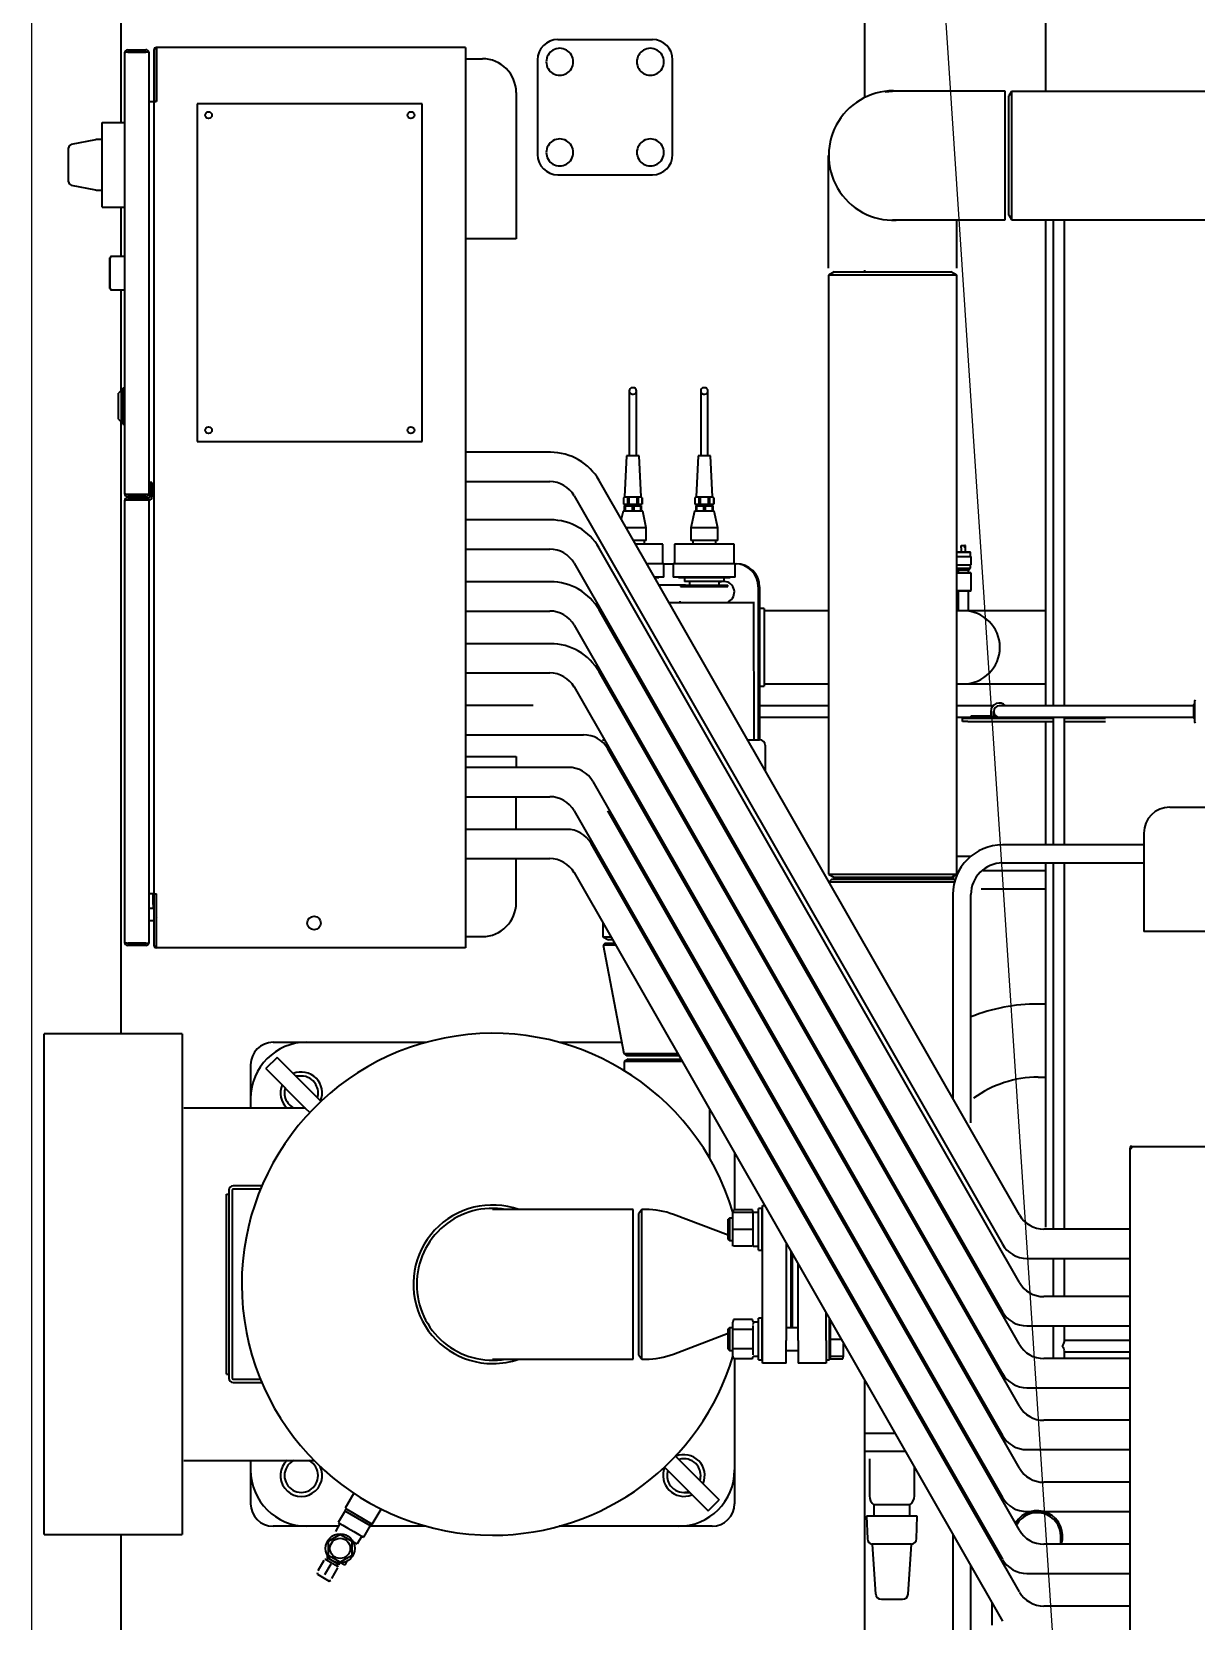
# Model space of a CAD drawing. Header units: millimetres. Extents: x -1040173 to 349982, y -145921 to 298175.
# Drawn here: x -562645.95 to -562610.37, y 250587.28 to 250635.83 of the extents above; entities that cross this region are included whole.
import ezdxf
from ezdxf.enums import TextEntityAlignment as Align

# ---------------------------------------------------------------- set-up
doc = ezdxf.new("R2010")
doc.units = ezdxf.units.MM
doc.header["$LTSCALE"] = 500
doc.header["$MEASUREMENT"] = 0
doc.layers.get('0').update_dxf_attribs({"color": 255, "linetype": 'CONTINUOUS'})
for name, color, linetype in [('H-DIMS-FANS', 7, 'CONTINUOUS'), ('H-EQUP-CHI', 3, 'CONTINUOUS'), ('H-EQUP-DIMS', 7, 'CONTINUOUS')]:
    doc.layers.add(name, color=color, linetype=linetype)
doc.styles.add('TH-STYLE1', font='Stfangso_0.ttf', dxfattribs={"width": 0.7})

# ---------------------------------------------------------------- blocks, each defined once
blk = doc.blocks.new('螺杆式冷水机组')
at = {"layer": 'H-DIMS-FANS'}
blk.add_line((-564.4, 8545.2), (0, 0), dxfattribs=at)
at = {"layer": 'H-EQUP-CHI'}
blk.add_line((-763, -1001.5), (-763, 3486.5), dxfattribs=at)
at = {"layer": 'H-EQUP-CHI', "linetype": 'Continuous', "lineweight": 35}
for p, q in [((-699.5, 3267.6), (-699.5, 1599.7)), ((-168.6, 3267.6), (-168.6, 1617.4)), ((-39.3, 3221), (-39.3, 1622)), ((-320, 1658.9), (-387.5, 1658.9)), ((-696.7, 1649.5), (-696.7, 1335)), ((-694.5, 1651.7), (-681.6, 1651.7)), ((-694.5, 1650.1), (-681.6, 1650.1)), ((-679.4, 1650), (-694.5, 1650)), ((-679.4, 1650), (-679.4, 1334.6)), ((-675.8, 1651.5), (-675.8, 1614.9)), ((-674.2, 1651.5), (-674.2, 1614.9)), ((-455.1, 1653.3), (-674, 1653.3)), ((-674, 1653.3), (-674, 1614.7)), ((-453.3, 1653.3), (-455.1, 1653.3)), ((-453.3, 1653.3), (-453.3, 1010.8)), ((-453.3, 1645.3), (-441.3, 1645.3)), ((-401.9, 1644.5), (-401.9, 1577)), ((-305.5, 1577), (-305.5, 1644.5)), ((-674, 1632.1), (-674.2, 1631.7)), ((-679.4, 1614.7), (-676, 1614.7)), ((-675.8, 1614.7), (-676, 1614.7)), ((-675.8, 1614.9), (-674.2, 1614.9)), ((-675.8, 1614.7), (-675.8, 1049.3)), ((-674, 1614.7), (-675.8, 1614.7)), ((-674.2, 1614.9), (-674.2, 1614.7)), ((-644.9, 1613.1), (-644.9, 1372.2)), ((-484.2, 1613.1), (-644.9, 1613.1)), ((-484.2, 1372.2), (-484.2, 1613.1)), ((-417.2, 1621.2), (-417.2, 1516.8)), ((-417.2, 1621.2), (-417.2, 1528)), ((-153.7, 1621.8), (-148.5, 1622.1)), ((-68.2, 1622.1), (-148.5, 1622.1)), ((-68.2, 1622.1), (-68.2, 1622.1)), ((-63.5, 1622), (-65.4, 1618.8)), ((-65.4, 1567.8), (-65.4, 1618.8)), ((197.8, 1622), (-63.5, 1622)), ((-63.5, 1622), (-63.5, 1567.2)), ((-712.7, 1539.4), (-712.7, 1599.7)), ((-712.7, 1599.7), (-696.7, 1599.7)), ((-736.8, 1557.5), (-736.8, 1581.6)), ((-717.5, 1587.5), (-734.9, 1584)), ((-712.7, 1587.6), (-715.9, 1587.6)), ((-194.4, 1576.2), (-194.4, 1495.9)), ((-65.4, 1533.6), (-65.4, 1567.8)), ((-63.5, 1567.2), (-63.5, 1530.4)), ((-734.9, 1555.1), (-717.5, 1551.7)), ((-387.5, 1562.5), (-320, 1562.5)), ((-715.9, 1551.5), (-712.7, 1551.5)), ((-712.7, 1539.4), (-696.7, 1539.4)), ((-699.5, 1539.4), (-699.5, 1504.1)), ((-65.4, 1533.6), (-63.5, 1530.4)), ((-148.5, 1530.3), (-68.2, 1530.3)), ((-102.6, 1495.9), (-102.6, 1530.3)), ((-63.5, 1530.4), (197.8, 1530.4)), ((-39.3, 1530.4), (-39.3, 1183.5)), ((-33.8, 1530.4), (-33.8, 1183.5)), ((-25.7, 1183.5), (-25.7, 1530.4)), ((-417.2, 1516.8), (-453.3, 1516.8)), ((-707.1, 1503.1), (-707.3, 1503.1)), ((-707.3, 1481.4), (-707.3, 1503.1)), ((-707.1, 1481.2), (-707.1, 1503.3)), ((-696.7, 1504.1), (-706.3, 1504.1)), ((-190.3, 1493.1), (-194.3, 1490.8)), ((-194.3, 1490.8), (-194.3, 1063.3)), ((-179.3, 1490.8), (-194.3, 1490.8)), ((-190.3, 1493.1), (-176.6, 1493.1)), ((-102.7, 1490.8), (-179.3, 1490.8)), ((-176.6, 1493.1), (-106.8, 1493.1)), ((-168.6, 1494.3), (-168.6, 1493.1)), ((-102.7, 1490.8), (-106.8, 1493.1)), ((-102.7, 1063.3), (-102.7, 1490.8)), ((-707.3, 1481.4), (-707.1, 1481.4)), ((-706.3, 1480.4), (-696.7, 1480.4)), ((-699.5, 1480.4), (-699.5, 1408.1)), ((-699.1, 1408.5), (-701.1, 1406.5)), ((-697.9, 1408.5), (-699.1, 1408.5)), ((-699.1, 1408.5), (-699.1, 1386.1)), ((-696.7, 1410.2), (-697.9, 1410.2)), ((-697.9, 1410.2), (-697.9, 1384.4)), ((-336.5, 1408.2), (-336.5, 1396)), ((-331.4, 1396), (-331.4, 1408.2)), ((-285.5, 1408.2), (-285.5, 1396)), ((-280.4, 1396), (-280.4, 1408.2)), ((-701.1, 1388.1), (-701.1, 1406.5)), ((-336.5, 1396), (-336.5, 1377.3)), ((-331.4, 1377.3), (-331.4, 1396)), ((-285.5, 1396), (-285.5, 1377.3)), ((-280.4, 1377.3), (-280.4, 1396)), ((-701.1, 1388.1), (-699.1, 1386.1)), ((-699.5, 1386.5), (-699.5, 949.3)), ((-699.1, 1386.1), (-697.9, 1386.1)), ((-697.9, 1384.4), (-696.7, 1384.4)), ((-336.5, 1377.3), (-336.5, 1362)), ((-331.4, 1362), (-331.4, 1377.3)), ((-285.5, 1377.3), (-285.5, 1362)), ((-280.4, 1362), (-280.4, 1377.3)), ((-644.9, 1372.2), (-484.2, 1372.2)), ((-392.7, 1364.4), (-453.3, 1364.4)), ((-338.4, 1362), (-339.8, 1332.6)), ((-329.4, 1362), (-338.4, 1362)), ((-328, 1332.6), (-329.4, 1362)), ((-287.4, 1362), (-288.8, 1332.6)), ((-278.4, 1362), (-287.4, 1362)), ((-277, 1332.6), (-278.4, 1362)), ((-677.2, 1342.9), (-678.8, 1342.9)), ((-678.8, 1342.9), (-678.8, 1332.6)), ((-677.2, 1342.9), (-677.2, 1332.6)), ((-453.3, 1343.5), (-393.2, 1343.5)), ((-58, 820.1), (-357.9, 1344.2)), ((-696.7, 1329.8), (-696.7, 1014.6)), ((-694.5, 1334.6), (-679.4, 1334.6)), ((-681.6, 1332.8), (-694.5, 1332.8)), ((-694.5, 1332), (-679.4, 1332)), ((-694.5, 1330.4), (-679.4, 1330.4)), ((-679.4, 1330.3), (-694.5, 1330.3)), ((-679.4, 1330.3), (-679.4, 1014.1)), ((-375.8, 1333.4), (-70.1, 799.2)), ((-339.9, 1332.6), (-340.6, 1332)), ((-340.6, 1332), (-340.6, 1327.5)), ((-340.6, 1332), (-340.6, 1327.5)), ((-340.6, 1332), (-340.6, 1332)), ((-340.6, 1332), (-340.6, 1332)), ((-340.6, 1327.5), (-337.7, 1327.5)), ((-340.6, 1327.5), (-340.6, 1327.5)), ((-339.9, 1332.6), (-327.9, 1332.6)), ((-338.7, 1327.5), (-338.7, 1326.3)), ((-337.8, 1332), (-337.7, 1332)), ((-337.7, 1332), (-337.7, 1327.5)), ((-337.7, 1332), (-336.8, 1332)), ((-337.7, 1327.5), (-336.8, 1327.5)), ((-336.8, 1332), (-336.8, 1327.5)), ((-336.8, 1332), (-336.7, 1332)), ((-336.8, 1327.5), (-331.1, 1327.5)), ((-331.1, 1332), (-331.1, 1332)), ((-331.1, 1332), (-331.1, 1327.5)), ((-331.1, 1332), (-330.1, 1332)), ((-331.1, 1327.5), (-330.1, 1327.5)), ((-330.1, 1332), (-330.1, 1327.5)), ((-330.1, 1332), (-330.1, 1332)), ((-330.1, 1327.5), (-327.2, 1327.5)), ((-329.1, 1326.3), (-329.1, 1327.5)), ((-327.2, 1332), (-327.9, 1332.6)), ((-327.3, 1332), (-327.2, 1332)), ((-327.2, 1327.5), (-327.2, 1332)), ((-327.2, 1332), (-327.2, 1327.5)), ((-327.2, 1332), (-327.2, 1332)), ((-327.2, 1327.5), (-327.2, 1327.5)), ((-288.9, 1332.6), (-289.6, 1332)), ((-289.6, 1332), (-289.6, 1327.5)), ((-289.6, 1332), (-289.6, 1327.5)), ((-289.6, 1332), (-289.6, 1332)), ((-289.6, 1332), (-289.6, 1332)), ((-289.6, 1327.5), (-286.7, 1327.5)), ((-289.6, 1327.5), (-289.6, 1327.5)), ((-288.9, 1332.6), (-276.9, 1332.6)), ((-287.7, 1327.5), (-287.7, 1326.3)), ((-286.8, 1332), (-286.7, 1332)), ((-286.7, 1332), (-286.7, 1327.5)), ((-286.7, 1332), (-285.8, 1332)), ((-286.7, 1327.5), (-285.8, 1327.5)), ((-285.8, 1332), (-285.8, 1327.5)), ((-285.8, 1332), (-285.7, 1332)), ((-285.8, 1327.5), (-280.1, 1327.5)), ((-280.1, 1332), (-280.1, 1332)), ((-280.1, 1332), (-280.1, 1327.5)), ((-280.1, 1332), (-279.1, 1332)), ((-280.1, 1327.5), (-279.1, 1327.5)), ((-279.1, 1332), (-279.1, 1327.5)), ((-279.1, 1332), (-279.1, 1332)), ((-279.1, 1327.5), (-276.2, 1327.5)), ((-278.1, 1326.3), (-278.1, 1327.5)), ((-276.2, 1332), (-276.9, 1332.6)), ((-276.3, 1332), (-276.2, 1332)), ((-276.2, 1327.5), (-276.2, 1332)), ((-276.2, 1332), (-276.2, 1327.5)), ((-276.2, 1332), (-276.2, 1332)), ((-276.2, 1327.5), (-276.2, 1327.5)), ((-392.7, 1316.2), (-453.3, 1316.2)), ((-340.9, 1322.5), (-342.2, 1316.6)), ((-326.9, 1322.5), (-340.9, 1322.5)), ((-340, 1326.3), (-340, 1322.5)), ((-340, 1326.3), (-339.4, 1326.3)), ((-339.4, 1326.3), (-339.4, 1322.5)), ((-339.4, 1326.3), (-334.5, 1326.3)), ((-334.5, 1326.3), (-334.5, 1322.5)), ((-334.5, 1326.3), (-333.3, 1326.3)), ((-333.3, 1326.3), (-333.3, 1322.5)), ((-333.3, 1326.3), (-328.4, 1326.3)), ((-328.4, 1326.3), (-328.4, 1322.5)), ((-328.4, 1326.3), (-327.9, 1326.3)), ((-327.9, 1326.3), (-327.9, 1322.5)), ((-324.3, 1310.4), (-326.9, 1322.5)), ((-289.9, 1322.5), (-292.5, 1310.4)), ((-275.9, 1322.5), (-289.9, 1322.5)), ((-289, 1326.3), (-289, 1322.5)), ((-289, 1326.3), (-288.4, 1326.3)), ((-288.4, 1326.3), (-288.4, 1322.5)), ((-288.4, 1326.3), (-283.5, 1326.3)), ((-283.5, 1326.3), (-283.5, 1322.5)), ((-283.5, 1326.3), (-282.3, 1326.3)), ((-282.3, 1326.3), (-282.3, 1322.5)), ((-282.3, 1326.3), (-277.4, 1326.3)), ((-277.4, 1326.3), (-277.4, 1322.5)), ((-277.4, 1326.3), (-276.9, 1326.3)), ((-276.9, 1326.3), (-276.9, 1322.5)), ((-273.3, 1310.4), (-275.9, 1322.5)), ((-324.3, 1310.4), (-338.6, 1310.4)), ((-324.3, 1301.5), (-324.3, 1310.4)), ((-292.5, 1310.4), (-292.5, 1301.5)), ((-273.3, 1310.4), (-292.5, 1310.4)), ((-273.3, 1301.5), (-273.3, 1310.4)), ((-453.3, 1295.3), (-393.2, 1295.3)), ((-58, 771.9), (-357.9, 1296)), ((-324.3, 1301.5), (-333.5, 1301.5)), ((-312.6, 1298.9), (-332, 1298.9)), ((-325.6, 1298.9), (-325.6, 1301.5)), ((-312.6, 1284.9), (-312.6, 1298.9)), ((-304.3, 1298.9), (-304.3, 1284.9)), ((-261.6, 1298.9), (-304.3, 1298.9)), ((-273.3, 1301.5), (-292.5, 1301.5)), ((-291.2, 1301.5), (-291.2, 1298.9)), ((-274.6, 1298.9), (-274.6, 1301.5)), ((-261.6, 1284.9), (-261.6, 1298.9)), ((-102.7, 1293.3), (-99.8, 1293.3)), ((-99.8, 1293.3), (-93.2, 1293.3)), ((-99.6, 1296.2), (-99.6, 1297.8)), ((-99.6, 1297.8), (-97, 1297.8)), ((-99.6, 1296.2), (-99.6, 1293.3)), ((-99.6, 1296.2), (-99.6, 1296.2)), ((-97, 1296.2), (-97, 1297.8)), ((-96.4, 1297.8), (-97, 1297.8)), ((-97, 1296.2), (-96.4, 1296.2)), ((-96.4, 1296.2), (-96.4, 1297.8)), ((-96.4, 1293.3), (-96.4, 1296.2)), ((-92.8, 1292.9), (-93.2, 1293.3)), ((-375.8, 1285.2), (-70.1, 751)), ((-311.8, 1284.9), (-324.1, 1284.9)), ((-311.8, 1275.3), (-311.8, 1284.9)), ((-311.8, 1284.9), (-305.1, 1284.9)), ((-305.1, 1284.9), (-305.1, 1275.3)), ((-260.8, 1284.9), (-305.1, 1284.9)), ((-260.8, 1275.3), (-260.8, 1284.9)), ((-260.8, 1284.9), (-260.1, 1284.9)), ((-100, 1292.9), (-102.7, 1292.9)), ((-102.7, 1290.1), (-100.1, 1290.1)), ((-102.7, 1284), (-100.1, 1284)), ((-100.1, 1290.1), (-92.4, 1290.1)), ((-100.1, 1284), (-92.4, 1284)), ((-92.8, 1292.9), (-100, 1292.9)), ((-92.8, 1290.1), (-92.8, 1292.9)), ((-92.8, 1281.6), (-92.8, 1284)), ((-92.4, 1284), (-92.4, 1290.1)), ((-392.7, 1272), (-453.3, 1272)), ((-311.8, 1275.3), (-318.5, 1275.3)), ((-315.4, 1274.7), (-318.2, 1274.7)), ((-315.4, 1274.7), (-315.4, 1275.3)), ((-260.8, 1275.3), (-305.1, 1275.3)), ((-301.4, 1275.3), (-301.4, 1274.7)), ((-264.4, 1274.7), (-301.4, 1274.7)), ((-297.1, 1274.7), (-297.1, 1272.1)), ((-268.7, 1272.1), (-297.1, 1272.1)), ((-293.4, 1272.1), (-293.4, 1269.6)), ((-272.4, 1269.6), (-272.4, 1272.1)), ((-268.7, 1272.1), (-268.7, 1274.7)), ((-264.4, 1274.7), (-264.4, 1275.3)), ((-102.7, 1281.6), (-101.6, 1280.4)), ((-102.7, 1281.6), (-100, 1281.6)), ((-102.7, 1278.6), (-92.8, 1278.6)), ((-92.4, 1278.2), (-102.7, 1278.2)), ((-101.6, 1280.4), (-101.6, 1278.6)), ((-94.4, 1280.4), (-101.6, 1280.4)), ((-100, 1281.6), (-92.8, 1281.6)), ((-94.4, 1280.4), (-93.2, 1281.6)), ((-94.4, 1278.6), (-94.4, 1280.4)), ((-92.4, 1278.2), (-92.8, 1278.6)), ((-92.4, 1265.8), (-92.4, 1278.2)), ((-315.3, 1269.7), (-296.4, 1269.7)), ((-299.8, 1269.6), (-299.8, 1268.6)), ((-299.8, 1269.6), (-266, 1269.6)), ((-299.8, 1268.6), (-266, 1268.6)), ((-296.4, 1269.7), (-296.4, 1269.6)), ((-266, 1268.6), (-266, 1269.6)), ((-244.4, 1268.3), (-244.4, 1159.2)), ((-243.5, 1268.3), (-243.5, 1159.2)), ((-102.7, 1265.8), (-100.1, 1265.8)), ((-100, 1265.4), (-102.7, 1265.4)), ((-101.8, 1265.4), (-101.8, 1251.3)), ((-100.1, 1265.8), (-92.4, 1265.8)), ((-92.8, 1265.4), (-100, 1265.4)), ((-94.2, 1251.3), (-94.2, 1265.4)), ((-92.8, 1265.4), (-92.4, 1265.8)), ((-453.3, 1251.1), (-393.2, 1251.1)), ((-58, 727.7), (-357.9, 1251.9)), ((-308.1, 1257.1), (-301.4, 1257.1)), ((-301.4, 1257.1), (-247.5, 1257.1)), ((-300.4, 1258.1), (-300.4, 1257.1)), ((-265.4, 1257.1), (-265.4, 1258.1)), ((-264.4, 1258.1), (-264.4, 1258.1)), ((-249.8, 1257.1), (-247.1, 1257.1)), ((-247.4, 1159.2), (-247.5, 1257.1)), ((-240.1, 1252.9), (-243.5, 1252.9)), ((-240.1, 1252.9), (-240.1, 1197.5)), ((-202.4, 1251.3), (-240.1, 1251.3)), ((-194.3, 1251.3), (-202.4, 1251.3)), ((-98, 1251.3), (-102.7, 1251.3)), ((-94.2, 1251.3), (-98, 1251.3)), ((-95.4, 1251.2), (-95.4, 1251.3)), ((-39.3, 1251.3), (-94.2, 1251.3)), ((-375.8, 1241.1), (-70.1, 706.8)), ((-392.7, 1227.8), (-453.3, 1227.8)), ((-453.3, 1206.9), (-393.2, 1206.9)), ((-58, 683.5), (-357.9, 1207.7)), ((-331.1, 1204.9), (-329.9, 1204.9)), ((-302.7, 1204.9), (-302.3, 1204.9)), ((-375.8, 1196.9), (-70.1, 662.6)), ((-243.5, 1197.5), (-240.1, 1197.5)), ((-240.1, 1199.1), (-202.4, 1199.1)), ((-202.4, 1199.1), (-194.3, 1199.1)), ((-102.7, 1199.1), (-98, 1199.1)), ((-98, 1199.1), (-39.3, 1199.1)), ((-405.1, 1183.7), (-453.3, 1183.7)), ((-194.3, 1183.5), (-243.5, 1183.5)), ((-92.4, 1183.5), (-102.7, 1183.5)), ((-76.8, 1183.5), (-92.4, 1183.5)), ((-52.2, 1183.5), (-72.3, 1183.5)), ((66.3, 1183.5), (-52.2, 1183.5)), ((67.1, 1184.8), (66.3, 1184)), ((66.3, 1184), (66.3, 1174.9)), ((67.2, 1184.8), (67.1, 1184.8)), ((67.1, 1184.8), (67.1, 1174.1)), ((67.6, 1187.7), (67.2, 1187.3)), ((67.2, 1171.6), (67.2, 1187.3)), ((-243.5, 1175.4), (-194.3, 1175.4)), ((-102.7, 1175.4), (-92.4, 1175.4)), ((-98.7, 1172.2), (-98.7, 1174.6)), ((-98.7, 1174.6), (-94.7, 1174.6)), ((-94.7, 1172.2), (-98.7, 1172.2)), ((-94.7, 1174.6), (-33.8, 1174.6)), ((-94.7, 1172.2), (-33.8, 1172.2)), ((-92.4, 1175.4), (-92.4, 1176.2)), ((-92.4, 1176.2), (-78.3, 1176.2)), ((-92.4, 1175.4), (-78.3, 1175.4)), ((-78.3, 1179.4), (-78.3, 1175.4)), ((-78.3, 1175.4), (-76.3, 1175.4)), ((-76.3, 1175.4), (-76.3, 1179.4)), ((-76.3, 1175.4), (-72.3, 1175.4)), ((-72.3, 1175.4), (-52.2, 1175.4)), ((-52.2, 1175.4), (66.3, 1175.4)), ((-39.3, 1175.4), (-39.3, 1174.6)), ((-39.3, 1172.2), (-39.3, 1084.2)), ((-33.8, 1175.4), (-33.8, 1084.2)), ((-25.7, 1084.2), (-25.7, 1175.4)), ((-25.7, 1174.6), (3.6, 1174.6)), ((-25.7, 1172.2), (3.6, 1172.2)), ((66.3, 1174.9), (67.1, 1174.1)), ((67.1, 1174.1), (67.2, 1174.1)), ((67.2, 1171.6), (67.6, 1171.2)), ((-453.3, 1162.8), (-369.1, 1162.8)), ((-355.7, 1159.2), (-354.2, 1159.2)), ((-330.2, 1159.2), (-329, 1159.2)), ((-252, 1159.2), (-243.4, 1159.2)), ((-453.3, 1147.3), (-417.2, 1147.3)), ((-417.2, 1147.3), (-417.2, 1139.5)), ((-58, 639.4), (-351.8, 1152.7)), ((-239.5, 1155.3), (-239.5, 1137.3)), ((-379.8, 1139.5), (-453.3, 1139.5)), ((-362.5, 1129.4), (-70.1, 618.5)), ((-337.3, 1129.6), (-338.6, 1129.6)), ((-312.1, 1129.6), (-313.3, 1129.6)), ((-453.3, 1118.6), (-393.2, 1118.6)), ((-417.2, 1095.3), (-417.2, 1118.6)), ((-375.8, 1108.5), (-70.1, 574.3)), ((-58, 595.2), (-351.8, 1108.5)), ((182.4, 1111), (49.4, 1111)), ((-381.1, 1095.3), (-453.3, 1095.3)), ((30.9, 1092.6), (30.9, 1022.4)), ((-58, 551), (-363.7, 1085.2)), ((30.9, 1084.2), (-70, 1084.2)), ((-453.3, 1074.4), (-393.2, 1074.4)), ((-417.2, 1042.9), (-417.2, 1074.4)), ((-92.8, 1075.8), (-102.7, 1075.8)), ((-70, 1071.3), (30.9, 1071.3)), ((-39.3, 1071.3), (-39.3, 811.3)), ((-33.8, 1071.3), (-33.8, 810.3)), ((-25.7, 810), (-25.7, 1071.3)), ((-375.8, 1064.4), (-70.1, 530.1)), ((-194.3, 1063.3), (-190.3, 1061)), ((-194.3, 1063.3), (-179.3, 1063.3)), ((-191.9, 1059.8), (-194, 1057.7)), ((-165.2, 1057.6), (-193.9, 1057.6)), ((-191.9, 1059.8), (-105.1, 1059.8)), ((-176.6, 1061), (-190.3, 1061)), ((-179.3, 1063.3), (-102.7, 1063.3)), ((-106.8, 1061), (-176.6, 1061)), ((-104.3, 1057.6), (-165.2, 1057.6)), ((-106.8, 1061), (-102.7, 1063.3)), ((-104, 1058.7), (-105.1, 1059.8)), ((-70.9, 1065.7), (-83.8, 1065.7)), ((-39.3, 1065.7), (-70.9, 1065.7)), ((-676, 1049.3), (-679.4, 1049.3)), ((-676.6, 1049.3), (-676.6, 1042.9)), ((-676, 1049.3), (-675.8, 1049.3)), ((-675.8, 1049.3), (-674, 1049.3)), ((-675.8, 1049.1), (-675.8, 1012.6)), ((-674.2, 1049.1), (-675.8, 1049.1)), ((-674.2, 1049.3), (-674.2, 1049.1)), ((-674.2, 1049.1), (-674.2, 1012.6)), ((-674, 1010.8), (-674, 1049.3)), ((-263.8, 1043.1), (-263.8, 1045.2)), ((-105.5, 1048.7), (-105.5, 903)), ((-92.6, 885.8), (-92.6, 1048.7)), ((-85.2, 1052.9), (-70.9, 1052.9)), ((-70.9, 1052.9), (-39.3, 1052.9)), ((-675.8, 1038.7), (-679.4, 1038.7)), ((-674.2, 1032.4), (-674, 1032)), ((-679.4, 1030.2), (-675.8, 1030.2)), ((-355.3, 1028.6), (-355.3, 1018.7)), ((534.7, 1022.4), (30.9, 1022.4)), ((-694.5, 1014.1), (-679.4, 1014.1)), ((-681.6, 1014), (-694.5, 1014)), ((-681.6, 1012.4), (-694.5, 1012.4)), ((-455.1, 1010.8), (-674, 1010.8)), ((-453.3, 1010.8), (-455.1, 1010.8)), ((-453.3, 1018.8), (-441.3, 1018.8)), ((-355.3, 1018.7), (-351.3, 1016.4)), ((-355.3, 1018.7), (-349.7, 1018.7)), ((-353.7, 1014), (-355.1, 1012.6)), ((-355.1, 1012.6), (-340.4, 935.2)), ((-346.2, 1012.6), (-355.1, 1012.6)), ((-353.7, 1014), (-347, 1014)), ((-348.4, 1016.4), (-351.3, 1016.4)), ((-325.6, 1018.7), (-324.4, 1018.7)), ((-323.1, 1016.4), (-324.3, 1016.4)), ((-322.9, 1014), (-321.7, 1014)), ((-320.9, 1012.6), (-322.2, 1012.6)), ((-300.4, 1018.7), (-299.1, 1018.7)), ((-297.8, 1016.4), (-299, 1016.4)), ((-297.7, 1014), (-296.4, 1014)), ((-295.7, 1012.6), (-296.9, 1012.6)), ((-275.1, 1018.7), (-273.9, 1018.7)), ((-272.5, 1016.4), (-273.8, 1016.4)), ((-272.4, 1014), (-271.2, 1014)), ((-270.4, 1012.6), (-271.6, 1012.6)), ((-265.9, 1002.7), (-265.6, 1004.3)), ((-272.2, 969.5), (-271.9, 971.1)), ((-39.3, 970.6), (-44.6, 970.6)), ((-655.7, 949.3), (-754.1, 949.3)), ((-754.1, 591.9), (-754.1, 949.3)), ((-655.7, 949.3), (-655.7, 591.9)), ((-590.7, 943.3), (-566.6, 943.3)), ((-566.6, 943.3), (-481.6, 943.3)), ((-386.5, 943.3), (-341.9, 943.3)), ((-587.9, 932.5), (-595.9, 924.5)), ((-559.5, 904.1), (-587.9, 932.5)), ((-340.4, 935.2), (-338.1, 933.7)), ((-340.4, 935.2), (-301.9, 935.2)), ((-337.3, 931.3), (-340.1, 929.6)), ((-301, 933.7), (-338.1, 933.7)), ((-337.3, 931.3), (-299.7, 931.3)), ((-278.5, 936.4), (-278.2, 938)), ((-276.1, 934.2), (-278.2, 935.9)), ((-606.7, 903.2), (-606.7, 927.2)), ((-567.5, 896.1), (-595.9, 924.5)), ((-570.6, 919.2), (-574.7, 919.2)), ((-340.1, 929.6), (-340.1, 923.1)), ((-298.7, 929.6), (-340.1, 929.6)), ((-261.5, 906.7), (-261.8, 909.4)), ((-261.4, 908.5), (-261.4, 906.4)), ((-44.6, 918.4), (-39.3, 918.4)), ((-567.7, 896.3), (-654.5, 896.3)), ((-606.7, 896.3), (-606.7, 903.2)), ((-556.6, 901.2), (-559.5, 904.1)), ((-564.6, 893.2), (-567.5, 896.1)), ((-279, 860.4), (-279, 895.2)), ((-261.4, 864.3), (-261.4, 823.7)), ((21, 869), (21, 867.8)), ((22.3, 869), (21, 869)), ((21, 867.7), (21, 867.8)), ((21, 867.8), (22.3, 867.7)), ((22.2, 867.8), (21, 867.8)), ((22.3, 867.8), (21, 867.8)), ((21, 457.5), (21, 867.7)), ((22.2, 867.8), (22.3, 867.7)), ((22.3, 869), (545, 869)), ((22.3, 867.7), (22.3, 869)), ((22.3, 867.8), (22.3, 869)), ((22.3, 867.7), (22.3, 867.8)), ((-181.5, 857.4), (-182.6, 857.1)), ((-182.5, 857), (-182.2, 857)), ((-182.2, 857), (-181.6, 857.2)), ((-181.6, 857.2), (-181.5, 857.3)), ((-598.8, 840.9), (-619.2, 840.9)), ((-624, 834.9), (-622.4, 834.9)), ((-624, 706.4), (-624, 834.9)), ((-622.4, 837.7), (-622.4, 703.6)), ((-620, 837.7), (-620, 703.6)), ((-599.8, 838.5), (-619.2, 838.5)), ((-333.6, 824), (-434, 824)), ((-327.5, 824), (-329.6, 821.2)), ((-329.6, 770.6), (-329.6, 821.2)), ((-324.8, 824), (-327.5, 824)), ((-327.5, 770.6), (-327.5, 824)), ((-265.8, 805.6), (-304.9, 820.4)), ((-265, 817.8), (-265.8, 817)), ((-265.8, 809.8), (-265.8, 817)), ((-262.6, 817.8), (-265, 817.8)), ((-265, 817.8), (-265, 809.8)), ((-262.1, 823.7), (-262.6, 821.9)), ((-262.6, 815.8), (-262.6, 821.9)), ((-248.6, 823.7), (-262.1, 823.7)), ((-248.6, 821.9), (-262.1, 821.9)), ((-248.1, 821.9), (-248.6, 823.7)), ((-244.1, 821.9), (-248.1, 821.9)), ((-248.1, 797.7), (-248.1, 821.9)), ((-241.7, 824.7), (-244.1, 824.7)), ((-244.1, 809.8), (-244.1, 824.7)), ((-241.7, 809.8), (-241.7, 824.7)), ((-241.3, 817.8), (-241.7, 817.8)), ((-241.3, 826.9), (-239.9, 826.9)), ((-241.3, 810.8), (-241.3, 826.9)), ((-215.8, 826.9), (-214.6, 826.9)), ((-265.8, 802.6), (-265.8, 809.8)), ((-265, 809.8), (-265, 801.8)), ((-262.6, 803.8), (-262.6, 815.8)), ((-248.6, 809.8), (-262.1, 809.8)), ((-244.1, 795), (-244.1, 809.8)), ((-241.7, 795), (-241.7, 809.8)), ((-241.3, 730.5), (-241.3, 810.8)), ((21, 810), (-40.6, 810)), ((-265.8, 802.6), (-265, 801.8)), ((-265, 801.8), (-262.6, 801.8)), ((-262.6, 797.8), (-262.6, 803.8)), ((-248.6, 797.8), (-262.1, 797.8)), ((-248.1, 797.7), (-244.1, 797.7)), ((-244.1, 795), (-241.7, 795)), ((-241.7, 801.8), (-241.3, 801.8)), ((-241.3, 801.2), (-241.7, 801.2)), ((-224.4, 799.8), (-224.4, 730.5)), ((-221.2, 794.2), (-221.2, 739.5)), ((-220, 739.5), (-220, 792.1)), ((-216, 730.5), (-216, 785)), ((-52.7, 789.1), (21, 789.1)), ((-33.8, 789.3), (-33.8, 762.1)), ((-25.7, 761.8), (-25.7, 789.1)), ((-329.6, 720), (-329.6, 770.6)), ((-327.5, 717.2), (-327.5, 770.6)), ((21, 761.8), (-40.6, 761.8)), ((-195.9, 730.5), (-195.9, 750)), ((-265, 739.5), (-265.8, 738.7)), ((-265.8, 724.2), (-265.8, 738.7)), ((-262.6, 739.5), (-265, 739.5)), ((-265, 739.5), (-265, 723.4)), ((-262.1, 745.4), (-262.6, 743.5)), ((-262.6, 741.9), (-262.6, 743.5)), ((-262.6, 731.4), (-262.6, 741.9)), ((-248.6, 745.4), (-262.1, 745.4)), ((-248.6, 738.4), (-262.1, 738.4)), ((-248.1, 743.5), (-248.6, 745.4)), ((-248.1, 743.5), (-248.1, 743.3)), ((-248.1, 741.9), (-248.1, 742.6)), ((-248.1, 720.3), (-248.1, 741.2)), ((-241.7, 746.3), (-244.1, 746.3)), ((-244.1, 716.6), (-244.1, 746.3)), ((-241.7, 716.6), (-241.7, 746.3)), ((-241.7, 740.1), (-241.3, 740.1)), ((-241.3, 739.5), (-241.7, 739.5)), ((-216, 739.5), (-224.4, 739.5)), ((-193.5, 716.6), (-193.5, 745.7)), ((-193.5, 744.5), (-192.8, 744.5)), ((-192.9, 743.4), (-193.5, 742.8)), ((-192.9, 743.5), (-192.9, 744.5)), ((-192.9, 743.5), (-192.2, 743.5)), ((-192.9, 731.4), (-192.9, 743.5)), ((-168.6, 744.6), (-168.6, 744.3)), ((-167.1, 743.7), (-168.3, 743.7)), ((-52.7, 740.9), (21, 740.9)), ((-33.8, 741.2), (-33.8, 717.9)), ((-25.7, 729.7), (-25.7, 740.9)), ((-304.9, 720.8), (-265.8, 735.6)), ((-262.6, 721), (-262.6, 731.4)), ((-241.3, 714.4), (-241.3, 730.5)), ((-224.4, 714.4), (-224.4, 730.5)), ((-216, 730.5), (-216, 714.4)), ((-195.9, 730.5), (-195.9, 714.4)), ((-192.9, 719.4), (-192.9, 731.4)), ((-192.9, 731.4), (-185.3, 731.4)), ((-183.5, 725.4), (-183.5, 728.2)), ((21, 730.5), (-25.7, 730.5)), ((-434, 717.2), (-333.6, 717.2)), ((-329.6, 720), (-327.5, 717.2)), ((-327.5, 717.2), (-324.8, 717.2)), ((-265.8, 724.2), (-265, 723.4)), ((-265, 723.4), (-262.6, 723.4)), ((-262.6, 719.4), (-262.6, 721)), ((-262.6, 719.4), (-262.1, 717.5)), ((-248.6, 724.5), (-262.1, 724.5)), ((-248.6, 717.5), (-262.1, 717.5)), ((-261.4, 717.5), (-261.4, 638.1)), ((-248.6, 717.5), (-248.1, 719.4)), ((-248.1, 719.3), (-244.1, 719.3)), ((-244.1, 716.6), (-241.7, 716.6)), ((-241.7, 723.4), (-241.3, 723.4)), ((-224.4, 723.4), (-216, 723.4)), ((-195.9, 716.6), (-193.5, 716.6)), ((-193.5, 720.1), (-192.9, 719.5)), ((-192.9, 719.4), (-184.1, 719.4)), ((-192.9, 717.5), (-192.9, 719.4)), ((-192.9, 717.5), (-184.1, 717.5)), ((-184.1, 717.5), (-183.5, 719.4)), ((-183.5, 719.4), (-183.5, 725.4)), ((21, 717.6), (-40.6, 717.6)), ((-25.7, 717.6), (-25.7, 723.2)), ((-25.7, 722.4), (21, 722.4)), ((-624, 706.4), (-622.4, 706.4)), ((-224.4, 714.4), (-241.3, 714.4)), ((-195.9, 714.4), (-216, 714.4)), ((-619.2, 702.8), (-599.8, 702.8)), ((-619.2, 700.4), (-598.8, 700.4)), ((-168.6, 702.2), (-168.6, -98.8)), ((-52.7, 696.8), (21, 696.8)), ((21, 673.5), (-40.6, 673.5)), ((-146.8, 664.2), (-168.6, 664.2)), ((-303.5, 648), (-300.6, 645.1)), ((-168.6, 651.4), (-139.5, 651.4)), ((-52.7, 652.6), (21, 652.6)), ((-654.5, 644.9), (-561.6, 644.9)), ((-606.7, 638.1), (-606.7, 644.9)), ((-606.7, 614), (-606.7, 638.1)), ((-576.6, 644.5), (-575.8, 644.9)), ((-575.9, 644.9), (-576.6, 644.5)), ((-564.6, 644.5), (-565.3, 644.9)), ((-565.3, 644.9), (-564.6, 644.5)), ((-311.4, 640.1), (-308.5, 637.2)), ((-308.5, 637.2), (-280.1, 608.8)), ((-300.6, 645.1), (-272.2, 616.7)), ((-261.4, 638.1), (-261.4, 614)), ((-165, 645.9), (-165, 619.6)), ((-132.9, 619.6), (-132.9, 639.9)), ((21, 629.3), (-40.6, 629.3)), ((-533.2, 621.4), (-539.4, 610.7)), ((-297.5, 622), (-293.4, 622)), ((-280.1, 608.8), (-272.2, 616.7)), ((-161.8, 613.2), (-161.8, 605.2)), ((-136.1, 613.2), (-161.8, 613.2)), ((-136.1, 605.2), (-136.1, 613.2)), ((-539.3, 608.8), (-544.2, 600.5)), ((-538.7, 610.3), (-539.5, 608.9)), ((-539.5, 608.9), (-521.4, 598.5)), ((-539.4, 610.7), (-519.9, 599.5)), ((-519.9, 599.5), (-513.7, 610.2)), ((-167.1, 605.2), (-166.5, 588.9)), ((-154.6, 605.2), (-167.1, 605.2)), ((-130.9, 605.2), (-154.6, 605.2)), ((-131.5, 588.9), (-130.9, 605.2)), ((-52.7, 608.4), (21, 608.4)), ((-754.1, 591.9), (-655.7, 591.9)), ((-699.5, 591.9), (-699.5, -737.7)), ((-566.6, 598), (-590.7, 598)), ((-544, 598), (-566.6, 598)), ((-542.9, 591.9), (-551.3, 587)), ((-543, 599.8), (-546.2, 594.2)), ((-544.2, 600.5), (-543, 599.8)), ((-543, 599.8), (-540.9, 598.6)), ((-534.4, 587), (-542.9, 591.9)), ((-540.9, 598.6), (-539.7, 597.9)), ((-539.7, 597.9), (-537.3, 596.5)), ((-537.3, 596.5), (-535.2, 595.4)), ((-535.2, 595.4), (-533.2, 594.2)), ((-533.2, 594.2), (-530.8, 592.8)), ((-530.8, 592.8), (-529.6, 592.1)), ((-527.5, 590.9), (-530.7, 585.3)), ((-529.6, 592.1), (-527.5, 590.9)), ((-527.5, 590.9), (-526.3, 590.2)), ((-521.5, 598.5), (-526.3, 590.2)), ((-481.6, 598), (-521.8, 598)), ((-521.4, 598.5), (-520.6, 599.9)), ((-301.5, 598), (-386.5, 598)), ((-277.4, 598), (-301.5, 598)), ((-105.5, 591.9), (-105.5, 481.7)), ((-28.4, 585.1), (-28.4, 590.7)), ((-551.3, 587), (-551.3, 577.3)), ((-534.4, 577.3), (-534.4, 587)), ((-533.7, 587), (-530.8, 585.4)), ((-163, 585.1), (-160.6, 549.5)), ((-153.3, 585.1), (-163, 585.1)), ((-134.9, 585.1), (-153.3, 585.1)), ((-137.4, 549.5), (-134.9, 585.1)), ((21, 585.1), (-40.6, 585.1)), ((-558.6, 566.2), (-554.2, 573.8)), ((-553.1, 574.1), (-553.9, 574.2)), ((-553.7, 563.4), (-549.3, 571)), ((-553.1, 574.1), (-544.7, 569.3)), ((-551.6, 575.1), (-552.4, 573.7)), ((-551.7, 576.6), (-552.3, 575.5)), ((-543.8, 570.6), (-552.3, 575.5)), ((-551.3, 577.3), (-542.9, 572.4)), ((-548.8, 560.5), (-544.4, 568.2)), ((-545.3, 569.7), (-544.5, 571)), ((-544.2, 568.6), (-544.7, 569.3)), ((-543.8, 570.6), (-543.2, 571.7)), ((-542.9, 572.4), (-534.4, 577.3)), ((-539.6, 570.1), (-542.5, 571.7)), ((-538, 572.9), (-539.6, 570.1)), ((-92.6, 425.4), (-92.6, 569.4)), ((-559.2, 565), (-559.1, 563.7)), ((-559.1, 563.7), (-550.7, 558.8)), ((-550.7, 558.8), (-549.5, 559.4)), ((-52.7, 564.2), (21, 564.2)), ((-151.3, 545.7), (-156.5, 545.7)), ((-141.4, 545.7), (-151.3, 545.7)), ((21, 540.9), (-40.6, 540.9))]:
    blk.add_line(p, q, dxfattribs=at)
at = {"layer": 'H-EQUP-CHI', "linetype": 'Continuous', "lineweight": 35, "flags": 128}
for points in [[(-68.2, 1530.3), (-68.2, 1530.3), (-68.2, 1530.6), (-68.2, 1531.4), (-68.2, 1532.9), (-68.2, 1535.1), (-68.2, 1538), (-68.2, 1541.6), (-68.2, 1544.8), (-68.2, 1548.3), (-68.2, 1552.2), (-68.2, 1556.5), (-68.2, 1561.1), (-68.2, 1565.9), (-68.2, 1571), (-68.2, 1576.2), (-68.2, 1581.4), (-68.2, 1586.5), (-68.2, 1591.3), (-68.2, 1595.9), (-68.2, 1600.2), (-68.2, 1604.1), (-68.2, 1607.6), (-68.2, 1610.8), (-68.2, 1614.4), (-68.2, 1617.3), (-68.2, 1619.4), (-68.2, 1620.9), (-68.2, 1621.8), (-68.2, 1622.1), (-68.2, 1622.1)], [(-336.5, 1408.2), (-336.3, 1407.4), (-335.9, 1406.7), (-335.2, 1406.2), (-334.4, 1405.9), (-333.5, 1405.9), (-332.6, 1406.2), (-332, 1406.7), (-331.5, 1407.4), (-331.4, 1408.2), (-331.5, 1409), (-332, 1409.7), (-332.6, 1410.3), (-333.5, 1410.5), (-334.4, 1410.5), (-335.2, 1410.3), (-335.9, 1409.7), (-336.3, 1409), (-336.5, 1408.2)], [(-285.5, 1408.2), (-285.3, 1407.4), (-284.9, 1406.7), (-284.2, 1406.2), (-283.4, 1405.9), (-282.5, 1405.9), (-281.6, 1406.2), (-281, 1406.7), (-280.5, 1407.4), (-280.4, 1408.2), (-280.5, 1409), (-281, 1409.7), (-281.6, 1410.3), (-282.5, 1410.5), (-283.4, 1410.5), (-284.2, 1410.3), (-284.9, 1409.7), (-285.3, 1409), (-285.5, 1408.2)], [(-106.7, 1059.8), (-106.5, 1060.8), (-106.4, 1061.1)], [(-101.3, 1065.3), (-102, 1065), (-102.7, 1064.5)], [(-676.6, 1042.9), (-676.4, 1040.2), (-676.2, 1038.7)], [(-333.6, 717.2), (-333.6, 717.2), (-333.6, 717.6), (-333.6, 718.6), (-333.6, 720.4), (-333.6, 723), (-333.6, 726.4), (-333.6, 730.6), (-333.6, 734.3), (-333.6, 738.5), (-333.6, 743), (-333.6, 748), (-333.6, 753.2), (-333.6, 758.8), (-333.6, 764.6), (-333.6, 770.6), (-333.6, 776.6), (-333.6, 782.5), (-333.6, 788), (-333.6, 793.3), (-333.6, 798.3), (-333.6, 802.8), (-333.6, 806.9), (-333.6, 810.6), (-333.6, 814.9), (-333.6, 818.3), (-333.6, 820.9), (-333.6, 822.7), (-333.6, 823.7), (-333.6, 824), (-333.6, 824)], [(-168.6, 744.6), (-168.2, 744.8), (-167.8, 745)], [(-77.3, 527.2), (-77.3, 531), (-77.3, 534.5), (-77.3, 537.8), (-77.3, 540.8), (-77.3, 543.6), (-77.3, 543.6)]]:
    blk.add_lwpolyline(points, dxfattribs=at)
at = {"layer": 'H-EQUP-CHI', "linetype": 'Continuous', "lineweight": 35}
for centre, radius in [((-636.8, 1605.1), 2.41), ((-492.3, 1605.1), 2.41), ((-636.8, 1380.2), 2.41), ((-492.3, 1380.2), 2.41), ((-561.5, 1028.4), 4.82), ((-542.9, 582.1), 10.4), ((-542.9, 582.1), 7.23)]:
    blk.add_circle(centre, radius, dxfattribs=at)
for centre, radius, start, end in [((-387.5, 1644.5), 14.5, 90, 180), ((-320, 1644.5), 14.5, 0, 90), ((-694.5, 1649.5), 2.2, 90, 180), ((-694.5, 1649.5), 0.592, 90, 131.602), ((-689.4, 1644.5), 5.62, 77.0961, 102.9039), ((-681.6, 1649.5), 2.2, 11.8043, 90), ((-681.6, 1649.5), 0.592, 49.4651, 90), ((-674, 1651.5), 1.81, 90, 180), ((-674, 1651.5), 0.201, 90, 180), ((-441.3, 1621.2), 24.1, 0, 90), ((-386.1, 1643.1), 9.64, 120, 180), ((-386.1, 1643.1), 9.64, 60, 120), ((-386.1, 1643.1), 9.64, 0, 60), ((-321.4, 1643.1), 9.64, 120, 180), ((-321.4, 1643.1), 9.64, 60, 120), ((-321.4, 1643.1), 9.64, 0, 60), ((-386.1, 1643.1), 9.64, 180, 240), ((-386.1, 1643.1), 9.64, 240, 300), ((-386.1, 1643.1), 9.64, 300, 0), ((-321.4, 1643.1), 9.64, 180, 240), ((-321.4, 1643.1), 9.64, 240, 300), ((-321.4, 1643.1), 9.64, 300, 0), ((-147.9, 1576.2), 46.2, 90, 276.325), ((-676, 1614.9), 0.201, 270, 0), ((-734.4, 1581.6), 2.41, 101.3099, 180), ((-715.9, 1579.6), 8.03, 90, 101.3099), ((-387.5, 1577), 14.5, 180, 270), ((-386.1, 1578.4), 9.64, 120, 180), ((-386.1, 1578.4), 9.64, 180, 240), ((-386.1, 1578.4), 9.64, 60, 120), ((-386.1, 1578.4), 9.64, 0, 60), ((-386.1, 1578.4), 9.64, 300, 0), ((-321.4, 1578.4), 9.64, 120, 180), ((-321.4, 1578.4), 9.64, 180, 240), ((-321.4, 1578.4), 9.64, 60, 120), ((-320, 1577), 14.5, 270, 0), ((-321.4, 1578.4), 9.64, 0, 60), ((-321.4, 1578.4), 9.64, 300, 0), ((-386.1, 1578.4), 9.64, 240, 300), ((-321.4, 1578.4), 9.64, 240, 300), ((-734.4, 1557.5), 2.41, 180, 258.6901), ((-715.9, 1559.5), 8.03, 258.6901, 270), ((-706.3, 1503.3), 0.803, 90, 180), ((-706.3, 1481.2), 0.803, 180, 270), ((-392.7, 1324.4), 40, 29.7799, 90), ((-393.2, 1323.5), 20, 29.7799, 90), ((-694.5, 1335), 2.2, 180, 270), ((-694.5, 1329.8), 2.2, 90, 180), ((-694.5, 1329.8), 0.592, 90, 131.602), ((-681.6, 1335), 2.2, 270, 348.1957), ((-679.4, 1332.6), 0.592, 270, 0), ((-679.4, 1332.6), 2.2, 270, 0), ((-392.7, 1276.2), 40, 29.7799, 90), ((-393.2, 1275.3), 20, 29.7799, 90), ((-392.7, 1232), 40, 29.7799, 90), ((-269.1, 1264.6), 7.65, 98.5138, 115.8717), ((-269.1, 1264.6), 7.65, 298.7492, 86.4833), ((-393.2, 1231.1), 20, 29.7799, 90), ((-98, 1225.2), 26.1, 270, 90), ((-392.7, 1187.8), 40, 29.7799, 90), ((-393.2, 1186.9), 20, 29.7799, 90), ((-72.3, 1179.4), 6.02, 41.8103, 180), ((-72.3, 1179.4), 4.02, 90, 180), ((-72.3, 1179.4), 4.02, 180, 270), ((-369.1, 1142.8), 20, 29.7799, 90), ((-243.4, 1155.3), 3.9, 0, 90), ((-379.8, 1119.5), 20, 29.7799, 90), ((-393.2, 1098.6), 20, 29.7799, 90), ((49.4, 1092.6), 18.5, 90, 180), ((-381.1, 1075.3), 20, 29.7799, 90), ((-70, 1048.7), 35.5, 90, 180), ((-393.2, 1054.4), 20, 29.7799, 90), ((-70, 1048.7), 22.6, 90, 180), ((-99, 1059.3), 6.43, 154.1977, 175.7885), ((-676, 1049.1), 0.201, 0, 90), ((-441.3, 1042.9), 24.1, 270, 0), ((-694.5, 1014.6), 2.2, 180, 270), ((-694.5, 1014.6), 0.592, 228.398, 270), ((-689.4, 1019.6), 5.62, 257.0961, 282.9039), ((-681.6, 1014.6), 2.2, 270, 348.1957), ((-681.6, 1014.6), 0.592, 270, 310.5349), ((-674, 1012.6), 1.81, 180, 270), ((-674, 1012.6), 0.201, 180, 270), ((-44.6, 840.1), 130.5, 90, 111.5915), ((-434, 770.6), 179.1, 16.7078, 270), ((-566.6, 903.2), 40.2, 90, 180), ((-590.7, 927.2), 16.1, 90, 180), ((-570.6, 907.2), 14.9, 337.2333, 112.7667), ((-570.6, 907.2), 12, 90, 107.1819), ((-570.6, 907.2), 12, 30, 90), ((-570.6, 907.2), 14.9, 157.2333, 226.8637), ((-570.6, 907.2), 12, 162.8181, 210), ((-570.6, 907.2), 12, 342.8181, 30), ((-44.6, 840.1), 78.3, 90, 126.0775), ((-570.6, 907.2), 12, 210, 244.1581), ((-619.2, 837.7), 3.21, 90, 180), ((-619.2, 837.7), 0.803, 90, 180), ((-434, 770.6), 56.6, 70.6069, 270), ((-434, 770.6), 54.2, 80.1253, 180), ((-324.8, 767.8), 56.2, 69.3031, 90), ((-40.6, 830), 20, 209.7799, 270), ((-52.7, 809.1), 20, 209.7799, 270), ((-40.6, 781.8), 20, 209.7799, 270), ((-434, 770.6), 54.2, 180, 279.8747), ((-52.7, 760.9), 20, 209.7799, 270), ((-40.6, 737.6), 20, 209.7799, 270), ((-434, 770.6), 179.1, 270, 343.2922), ((-434, 770.6), 56.6, 270, 289.3931), ((-324.8, 773.4), 56.2, 270, 290.6969), ((-619.2, 703.6), 3.21, 180, 270), ((-619.2, 703.6), 0.803, 180, 270), ((-52.7, 716.8), 20, 209.7799, 270), ((-40.6, 693.5), 20, 209.7799, 270), ((-52.7, 672.6), 20, 209.7799, 270), ((-297.5, 634.1), 14.9, 337.2333, 112.3316), ((-566.6, 638.1), 40.2, 180, 270), ((-570.6, 634.1), 14.9, 133.1363, 26.0491), ((-570.6, 634.1), 12, 120, 180), ((-570.6, 634.1), 12, 0, 60), ((-297.5, 634.1), 14.9, 157.2333, 292.3316), ((-297.5, 634.1), 12, 162.8181, 210), ((-301.5, 638.1), 40.2, 270, 0), ((-297.5, 634.1), 12, 90, 107.1819), ((-297.5, 634.1), 12, 30, 90), ((-297.5, 634.1), 12, 342.8181, 30), ((-40.6, 649.3), 20, 209.7799, 270), ((-570.6, 634.1), 12, 180, 240), ((-570.6, 634.1), 12, 300, 0), ((-297.5, 634.1), 12, 210, 270), ((-590.7, 614), 16.1, 180, 270), ((-570.6, 634.1), 12, 240, 300), ((-297.5, 634.1), 12, 270, 287.1819), ((-277.4, 614), 16.1, 270, 0), ((-157, 619.6), 8.03, 180, 233.1301), ((-141, 619.6), 8.03, 306.8699, 0), ((-52.7, 628.4), 20, 209.7799, 270), ((-45.3, 590.7), 18.2, 342.0423, 148.0582), ((-45.3, 590.7), 16.9, 0, 149.7153), ((-40.6, 605.1), 20, 209.7799, 270), ((-162.5, 589.1), 4.02, 182, 261.9151), ((-135.5, 589.1), 4.02, 278.0849, 358), ((-52.7, 584.2), 20, 209.7799, 270), ((-156.5, 549.8), 4.02, 184, 270), ((-141.4, 549.8), 4.02, 270, 356), ((-40.6, 560.9), 20, 209.7799, 270)]:
    blk.add_arc(centre, radius, start, end, dxfattribs=at)
for centre, major_axis, ratio, start_param, end_param in [((-694.5, 1649.5), (-2.2, 0), 0.204569, 4.712389, 6.283185), ((-694.5, 1335), (-2.2, 0), 0.204569, 0, 1.570796), ((-694.5, 1329.8), (-2.2, 0), 0.204569, 4.712389, 6.283185), ((-261, 1268.3), (-16.6, 0), 0.999028, 3.141593, 4.697838), ((-260.1, 1268.3), (-16.6, 0), 0.99863, 3.141593, 4.712389), ((-694.5, 1014.6), (-2.2, 0), 0.204569, 0, 1.570796), ((-244.1, 731.4), (-21, 0), 0.57735, 4.712389, 4.904749), ((-248.1, 731.4), (-21, 0), 0.57735, 4.616655, 4.712389), ((-29.8, 726.5), (-3.82, -3.82), 0.32492, 1.884956, 2.827433), ((-29.8, 726.5), (-3.82, 3.82), 0.32492, 3.455752, 4.39823)]:
    blk.add_ellipse(centre, major_axis=major_axis, ratio=ratio, start_param=start_param, end_param=end_param, dxfattribs=at)
at = {"layer": 'H-EQUP-DIMS', "style": 'TH-STYLE1', "width": 0.73491}
blk.add_attdef('设备符号', text='', height=250, dxfattribs=at).set_placement((-1156.7, 8555.7), (-768.3, 8555.7), align=Align.FIT)
at = {"layer": 'H-EQUP-DIMS', "style": 'TH-STYLE1', "width": 0.55}
blk.add_attdef('楼层-编号', text='', height=250, dxfattribs=at).set_placement((-964.4, 8545.2), align=Align.TOP_CENTER)

msp = doc.modelspace()

# ---------------------------------------------------------------- block references
at = {"xscale": 0.04280316589318105, "yscale": 0.04280316589318105, "zscale": 0.04280316589318105}
msp.add_blockref('螺杆式冷水机组', (-562613.289, 250564.585), dxfattribs=at)

doc.saveas('drawing.dxf')
